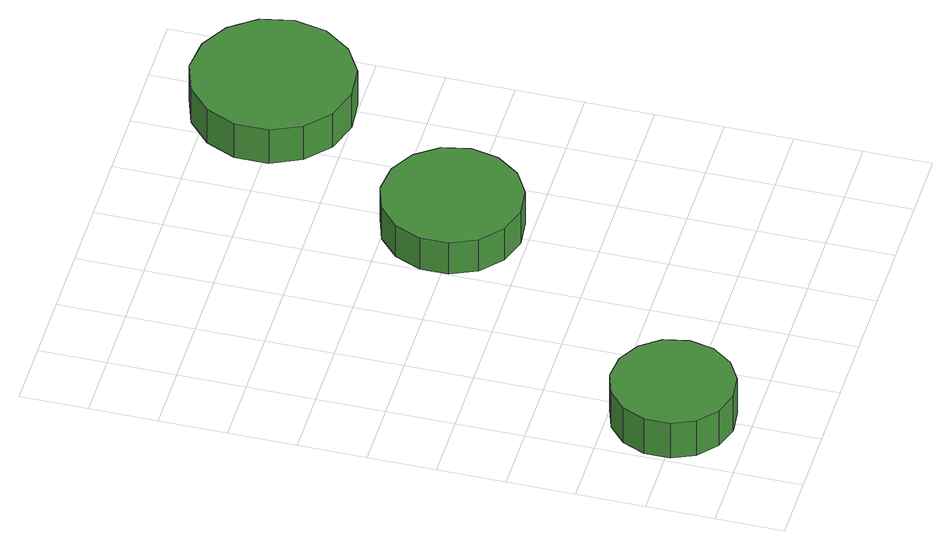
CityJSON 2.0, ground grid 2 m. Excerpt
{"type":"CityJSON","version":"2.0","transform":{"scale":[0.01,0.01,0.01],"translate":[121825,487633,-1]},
"CityObjects":{
"tree1":{"type":"SolitaryVegetationObject","attributes":{"function":"something"},"geometry":[{"type":"MultiSurface","lod":"1","boundaries":[[[0,1,2,3,4,5,6,7,8,9,10,11,12,13,14]],[[15,16,17,18,19,20,21,22,23,24,25,26,27,28,29]],[[0,29,28,1]],[[1,28,27,2]],[[2,27,26,3]],[[3,26,25,4]],[[4,25,24,5]],[[5,24,23,6]],[[6,23,22,7]],[[7,22,21,8]],[[8,21,20,9]],[[9,20,19,10]],[[10,19,18,11]],[[11,18,17,12]],[[12,17,16,13]],[[13,16,15,14]],[[14,15,29,0]]]}]},
"tree2":{"type":"SolitaryVegetationObject","attributes":{"function":"something"},"geometry":[{"type":"MultiSurface","lod":"1","boundaries":[[[30,31,32,33,34,35,36,37,38,39,40,41,42,43,44]],[[45,46,47,48,49,50,51,52,53,54,55,56,57,58,59]],[[30,59,58,31]],[[31,58,57,32]],[[32,57,56,33]],[[33,56,55,34]],[[34,55,54,35]],[[35,54,53,36]],[[36,53,52,37]],[[37,52,51,38]],[[38,51,50,39]],[[39,50,49,40]],[[40,49,48,41]],[[41,48,47,42]],[[42,47,46,43]],[[43,46,45,44]],[[44,45,59,30]]]}]},
"tree3":{"type":"SolitaryVegetationObject","attributes":{"function":"something"},"geometry":[{"type":"MultiSurface","lod":"1","boundaries":[[[60,61,62,63,64,65,66,67,68,69,70,71,72,73,74]],[[75,76,77,78,79,80,81,82,83,84,85,86,87,88,89]],[[60,89,88,61]],[[61,88,87,62]],[[62,87,86,63]],[[63,86,85,64]],[[64,85,84,65]],[[65,84,83,66]],[[66,83,82,67]],[[67,82,81,68]],[[68,81,80,69]],[[69,80,79,70]],[[70,79,78,71]],[[71,78,77,72]],[[72,77,76,73]],[[73,76,75,74]],[[74,75,89,60]]]}]}
},
"vertices":[
[368,224,209],[353,297,209],[309,357,209],[245,394,209],[172,402,209],[101,379,209],[46,329,209],[16,261,209],[16,187,209],[46,120,209],[101,70,209],[172,47,209],[245,55,209],[309,92,209],[353,152,209],[353,152,82],[309,92,82],[245,55,82],[172,47,82],[101,70,82],[46,120,82],[16,187,82],[16,261,82],[46,329,82],[101,379,82],[172,402,82],[245,394,82],[309,357,82],[353,297,82],[368,224,82],
[1004,1021,199],[986,1104,199],[937,1172,199],[864,1214,199],[780,1223,199],[700,1197,199],[638,1140,199],[604,1063,199],[604,979,199],[638,902,199],[700,846,199],[780,820,199],[864,829,199],[937,871,199],[986,939,199],[986,939,84],[937,871,84],[864,829,84],[780,820,84],[700,846,84],[638,902,84],[604,979,84],[604,1063,84],[638,1140,84],[700,1197,84],[780,1223,84],[864,1214,84],[937,1172,84],[986,1104,84],[1004,1021,84],
[1388,1631,209],[1368,1727,209],[1310,1806,209],[1226,1854,209],[1128,1865,209],[1035,1834,209],[963,1769,209],[923,1680,209],[923,1582,209],[963,1493,209],[1035,1427,209],[1128,1397,209],[1226,1407,209],[1310,1456,209],[1368,1535,209],[1368,1535,86],[1310,1456,86],[1226,1407,86],[1128,1397,86],[1035,1427,86],[963,1493,86],[923,1582,86],[923,1680,86],[963,1769,86],[1035,1834,86],[1128,1865,86],[1226,1854,86],[1310,1806,86],[1368,1727,86],[1388,1631,86]
]}
